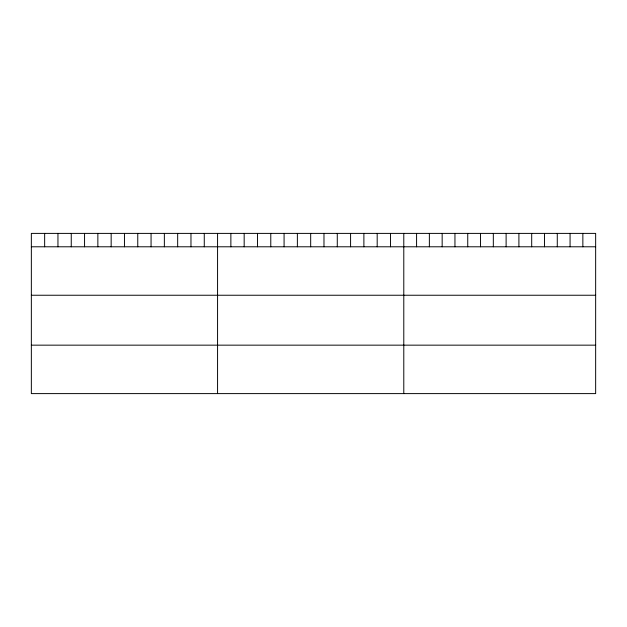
<?xml version="1.0" encoding="UTF-8"?>
<svg xmlns="http://www.w3.org/2000/svg" width="627" height="627" viewBox="0 0 627 627"><rect width="100%" height="100%" fill="white"/><g stroke="black" fill="none" stroke-linecap="round" stroke-linejoin="round"><path stroke-width="0.94" d="M595.65 246.787L595.65 393.607L31.35 393.607L31.35 233.393L595.65 233.393L595.65 246.787L31.35 246.787M31.35 295.239L595.65 295.239M31.35 345.156L595.65 345.156M582.859 233.393L582.859 246.787M570.068 233.393L570.068 246.787M557.278 233.393L557.278 246.787M544.487 233.393L544.487 246.787M531.696 233.393L531.696 246.787M518.905 233.393L518.905 246.787M506.114 233.393L506.114 246.787M493.324 233.393L493.324 246.787M480.533 233.393L480.533 246.787M467.742 233.393L467.742 246.787M454.951 233.393L454.951 246.787M442.16 233.393L442.16 246.787M429.37 233.393L429.37 246.787M416.579 233.393L416.579 246.787M403.788 233.393L403.788 393.607M390.488 233.393L390.488 246.787M377.188 233.393L377.188 246.787M363.887 233.393L363.887 246.787M350.579 233.393L350.579 246.787M337.279 233.393L337.279 246.787M323.979 233.393L323.979 246.787M310.678 233.393L310.678 246.787M297.378 233.393L297.378 246.787M284.078 233.393L284.078 246.787M270.778 233.393L270.778 246.787M257.47 233.393L257.47 246.787M244.169 233.393L244.169 246.787M230.869 233.393L230.869 246.787M217.569 233.393L217.569 393.607M204.269 233.393L204.269 246.787M190.969 233.393L190.969 246.787M177.668 233.393L177.668 246.787M164.36 233.393L164.36 246.787M151.06 233.393L151.06 246.787M137.76 233.393L137.76 246.787M124.46 233.393L124.46 246.787M111.159 233.393L111.159 246.787M97.859 233.393L97.859 246.787M84.559 233.393L84.559 246.787M71.251 233.393L71.251 246.787M57.95 233.393L57.95 246.787M44.65 233.393L44.65 246.787"/></g></svg>
